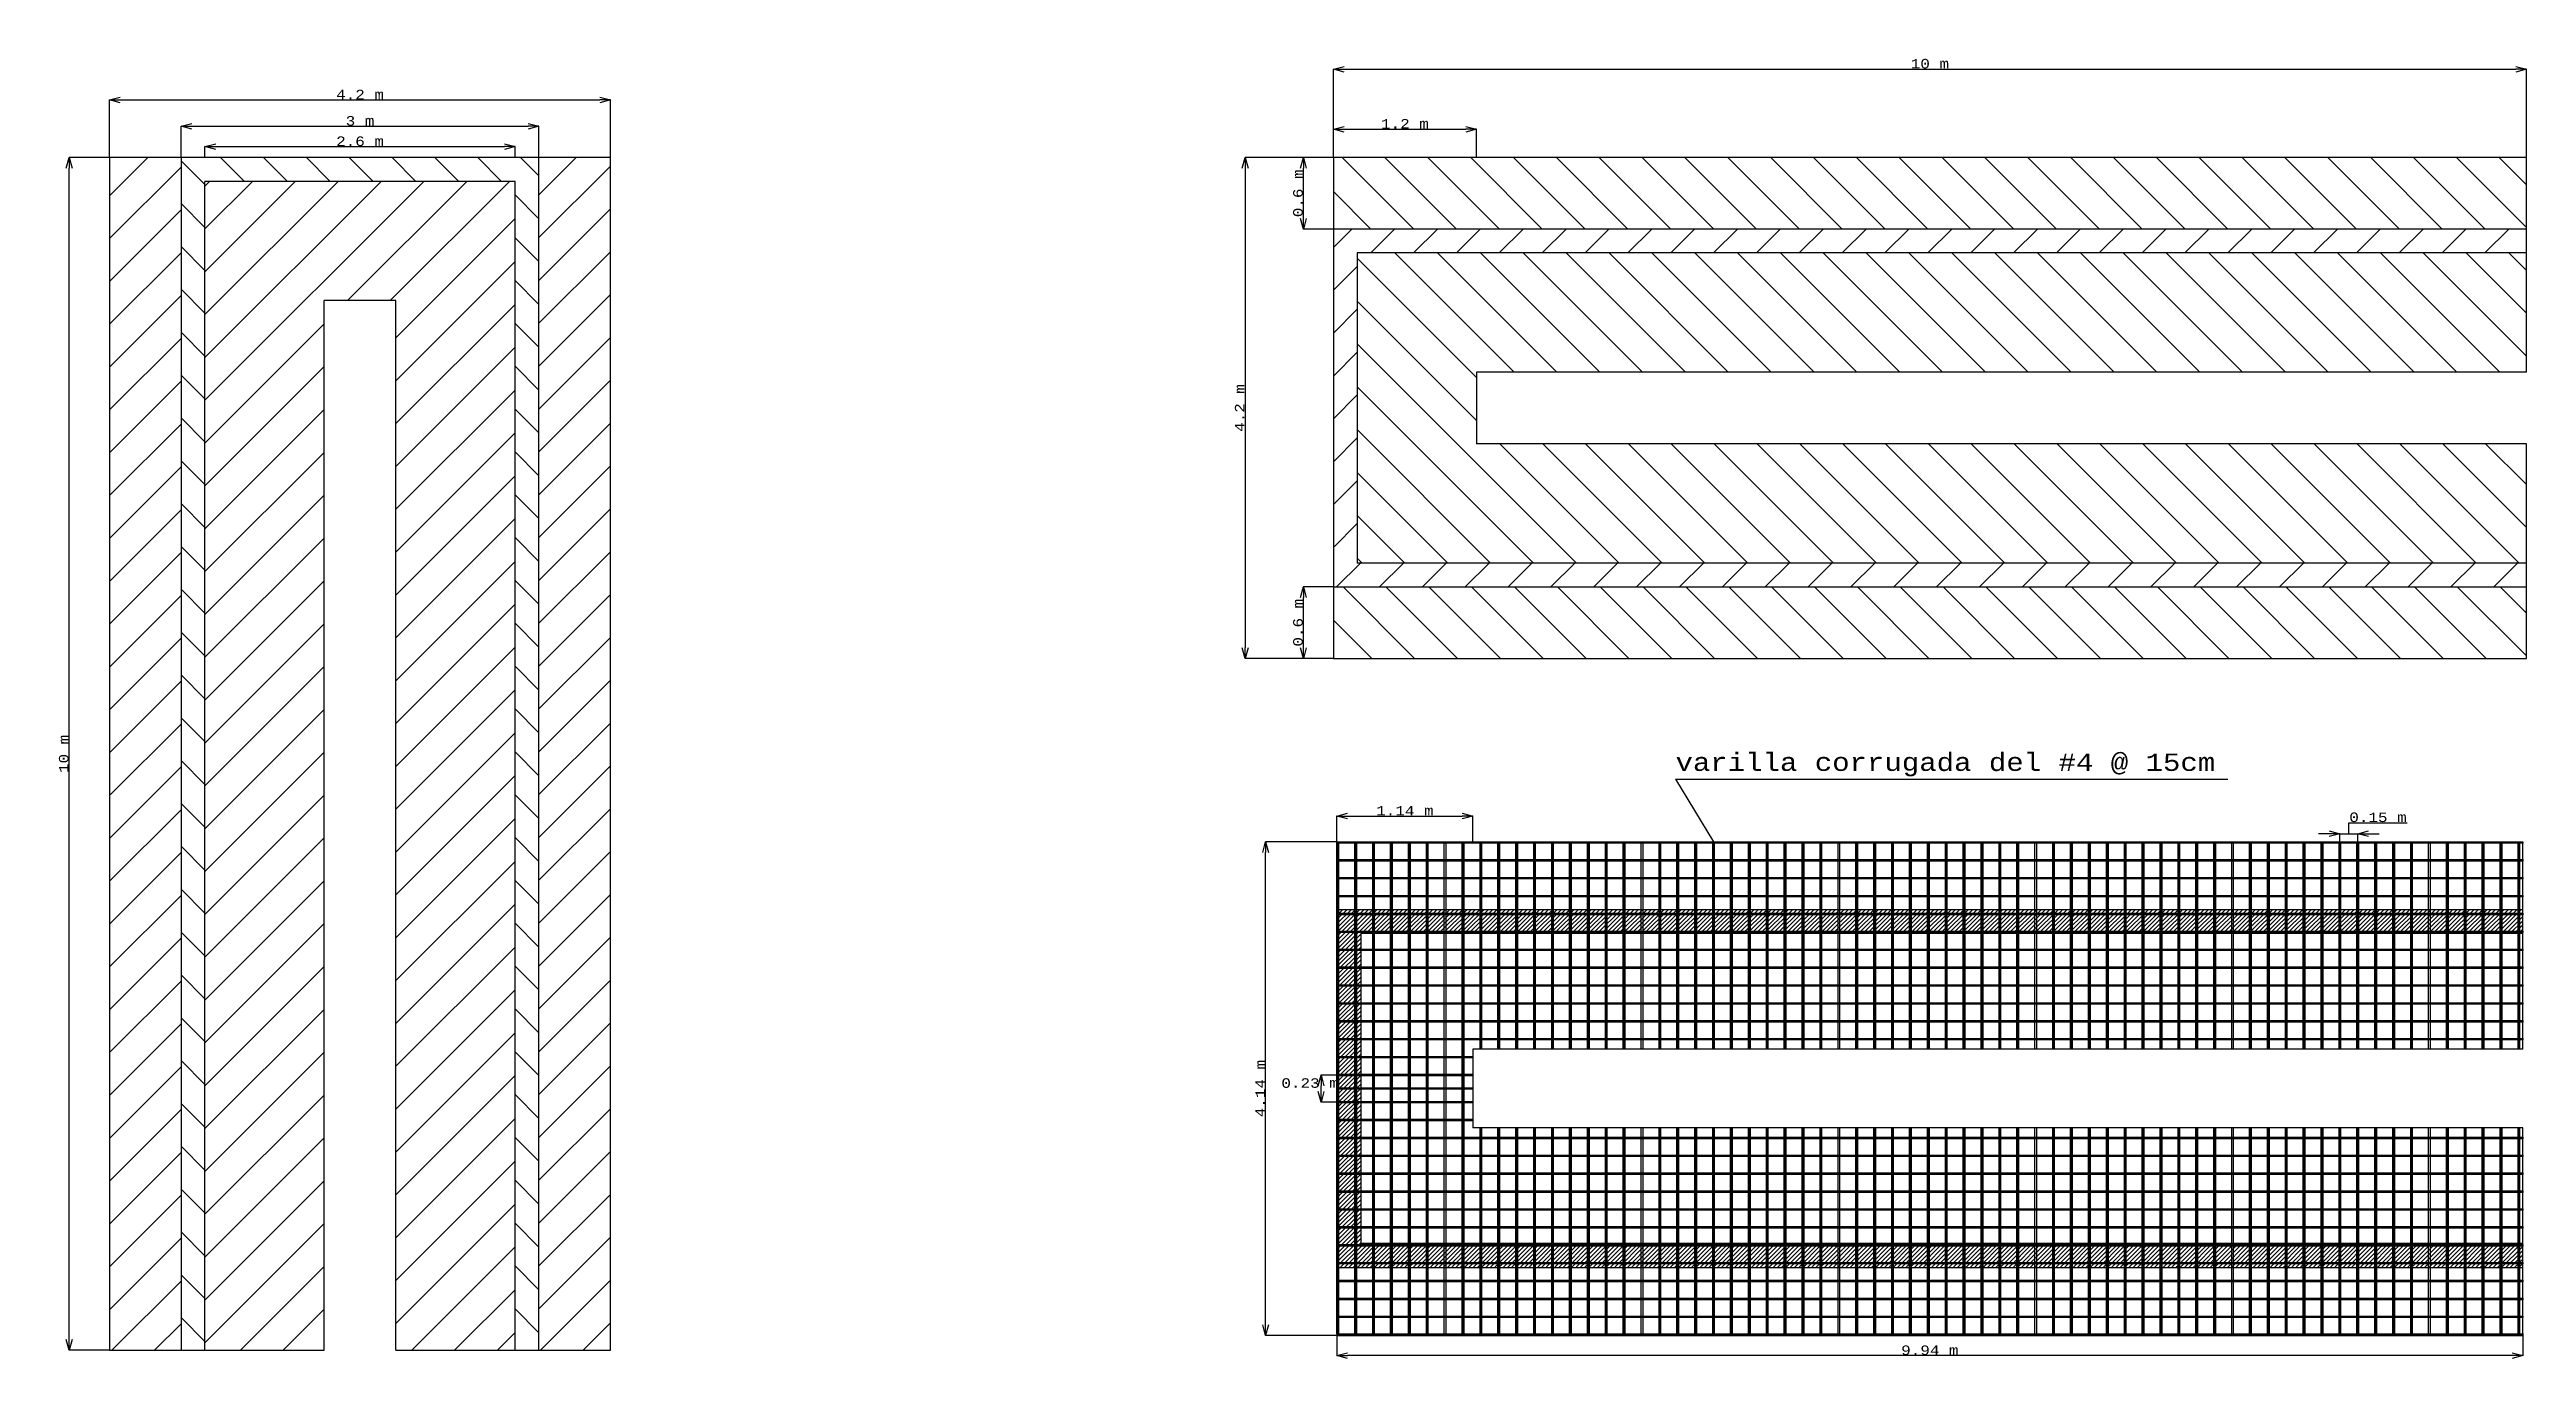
# Model space of a CAD drawing. Header units: metres. Extents: x 851 to 1039, y 791 to 824.
# Drawn here: x 970.81 to 991.57, y 805.91 to 816.93 of the extents above; entities that cross this region are included whole.
import ezdxf

# ---------------------------------------------------------------- set-up
doc = ezdxf.new("R2010")
doc.units = ezdxf.units.M
doc.styles.get("Standard").update_dxf_attribs({"font": 'cour.ttf', "height": 0.08})
doc.dimstyles.new('ISO-25 (Metros)', dxfattribs={"dimscale": 0.001, "dimtxt": 0.08, "dimasz": 90, "dimexe": 1.25, "dimexo": 0.625, "dimtad": 1, "dimtoh": 1, "dimdsep": 46, "dimtxsty": 'Standard', "dimblk": 'OPEN30', "dimcen": 2.5, "dimclrd": 220, "dimclre": 220, "dimclrt": 220, "dimadec": 0, "dimazin": 0, "dimtfac": 1, "dimtmove": 1, "dimatfit": 3, "dimfxl": 1, "dimarcsym": 0})

# ---------------------------------------------------------------- blocks, each defined once
blk = doc.blocks.new('_Open30')
at = {"color": 0, "linetype": 'ByBlock', "lineweight": -2}
for p, q in [((-1, 0.27), (0, 0)), ((0, 0), (-1, -0.27)), ((0, 0), (-1, 0))]:
    blk.add_line(p, q, dxfattribs=at)
blk = doc.blocks.new('*D93')
at = {"color": 220, "lineweight": -2, "transparency": 16777216}
for p, q in [((981.604, 808.337), (981.47, 808.337)), ((981.471, 808.2), (981.471, 808.247)), ((981.604, 808.11), (981.47, 808.11))]:
    blk.add_line(p, q, dxfattribs=at)
at = {"layer": 'Defpoints', "color": 0, "transparency": 16777216}
for p in [(981.471, 808.337), (981.604, 808.337), (981.604, 808.11)]:
    blk.add_point(p, dxfattribs=at)
at = {"color": 220, "lineweight": -2, "transparency": 16777216, "xscale": 0.09, "yscale": 0.09, "zscale": 0.09}
for p, rotation in [((981.471, 808.337), 90), ((981.471, 808.11), 270)]:
    blk.add_blockref('_Open30', p, dxfattribs=dict(at, rotation=rotation))
at = {"color": 220, "transparency": 16777216, "insert": (981.379, 808.269), "char_height": 0.08, "attachment_point": 5}
blk.add_mtext('0.23 m', dxfattribs=at)
blk = doc.blocks.new('*D207')
at = {"color": 220, "lineweight": -2, "transparency": 16777216}
for p, q in [((971.316, 816.03), (971.316, 816.513)), ((971.406, 816.512), (975.426, 816.512)), ((975.516, 816.03), (975.516, 816.513))]:
    blk.add_line(p, q, dxfattribs=at)
at = {"layer": 'Defpoints', "color": 0, "transparency": 16777216}
for p in [(975.516, 816.512), (971.316, 816.029), (975.516, 816.029)]:
    blk.add_point(p, dxfattribs=at)
at = {"color": 220, "lineweight": -2, "transparency": 16777216, "xscale": 0.09, "yscale": 0.09, "zscale": 0.09, "rotation": 180}
blk.add_blockref('_Open30', (971.316, 816.512), dxfattribs=at)
at = {"color": 220, "lineweight": -2, "transparency": 16777216, "xscale": 0.09, "yscale": 0.09, "zscale": 0.09}
blk.add_blockref('_Open30', (975.516, 816.512), dxfattribs=at)
at = {"color": 220, "transparency": 16777216, "insert": (973.416, 816.557), "char_height": 0.08, "attachment_point": 5}
blk.add_mtext('4.2 m', dxfattribs=at)
blk = doc.blocks.new('*D208')
at = {"color": 220, "lineweight": -2, "transparency": 16777216}
for p, q in [((971.916, 816.03), (971.916, 816.292)), ((972.006, 816.291), (974.826, 816.291)), ((974.916, 816.03), (974.916, 816.292))]:
    blk.add_line(p, q, dxfattribs=at)
at = {"layer": 'Defpoints', "color": 0, "transparency": 16777216}
for p in [(974.916, 816.291), (971.916, 816.029), (974.916, 816.029)]:
    blk.add_point(p, dxfattribs=at)
at = {"color": 220, "lineweight": -2, "transparency": 16777216, "xscale": 0.09, "yscale": 0.09, "zscale": 0.09, "rotation": 180}
blk.add_blockref('_Open30', (971.916, 816.291), dxfattribs=at)
at = {"color": 220, "lineweight": -2, "transparency": 16777216, "xscale": 0.09, "yscale": 0.09, "zscale": 0.09}
blk.add_blockref('_Open30', (974.916, 816.291), dxfattribs=at)
at = {"color": 220, "transparency": 16777216, "insert": (973.416, 816.336), "char_height": 0.08, "attachment_point": 5}
blk.add_mtext('3 m', dxfattribs=at)
blk = doc.blocks.new('*D209')
at = {"color": 220, "lineweight": -2, "transparency": 16777216}
for p, q in [((972.116, 816.03), (972.116, 816.121)), ((972.206, 816.12), (974.626, 816.12)), ((974.716, 816.03), (974.716, 816.121))]:
    blk.add_line(p, q, dxfattribs=at)
at = {"layer": 'Defpoints', "color": 0, "transparency": 16777216}
for p in [(974.716, 816.12), (972.116, 816.029), (974.716, 816.029)]:
    blk.add_point(p, dxfattribs=at)
at = {"color": 220, "lineweight": -2, "transparency": 16777216, "xscale": 0.09, "yscale": 0.09, "zscale": 0.09, "rotation": 180}
blk.add_blockref('_Open30', (972.116, 816.12), dxfattribs=at)
at = {"color": 220, "lineweight": -2, "transparency": 16777216, "xscale": 0.09, "yscale": 0.09, "zscale": 0.09}
blk.add_blockref('_Open30', (974.716, 816.12), dxfattribs=at)
at = {"color": 220, "transparency": 16777216, "insert": (973.416, 816.165), "char_height": 0.08, "attachment_point": 5}
blk.add_mtext('2.6 m', dxfattribs=at)
blk = doc.blocks.new('*D210')
at = {"color": 220, "lineweight": -2, "transparency": 16777216}
for p, q in [((971.315, 816.029), (970.977, 816.029)), ((970.978, 806.119), (970.978, 815.939)), ((971.315, 806.029), (970.977, 806.029))]:
    blk.add_line(p, q, dxfattribs=at)
at = {"layer": 'Defpoints', "color": 0, "transparency": 16777216}
for p in [(970.978, 816.029), (971.316, 816.029), (971.316, 806.029)]:
    blk.add_point(p, dxfattribs=at)
at = {"color": 220, "lineweight": -2, "transparency": 16777216, "xscale": 0.09, "yscale": 0.09, "zscale": 0.09}
for p, rotation in [((970.978, 816.029), 90), ((970.978, 806.029), 270)]:
    blk.add_blockref('_Open30', p, dxfattribs=dict(at, rotation=rotation))
at = {"color": 220, "transparency": 16777216, "insert": (970.933, 811.029), "char_height": 0.08, "attachment_point": 5, "rotation": 90}
blk.add_mtext('10 m', dxfattribs=at)
blk = doc.blocks.new('*D211')
at = {"color": 220, "lineweight": -2, "transparency": 16777216}
for p, q in [((981.574, 816.03), (981.574, 816.771)), ((981.664, 816.769), (991.484, 816.769)), ((991.574, 816.03), (991.574, 816.771))]:
    blk.add_line(p, q, dxfattribs=at)
at = {"layer": 'Defpoints', "color": 0, "transparency": 16777216}
for p in [(991.574, 816.769), (981.574, 816.029), (991.574, 816.029)]:
    blk.add_point(p, dxfattribs=at)
at = {"color": 220, "lineweight": -2, "transparency": 16777216, "xscale": 0.09, "yscale": 0.09, "zscale": 0.09, "rotation": 180}
blk.add_blockref('_Open30', (981.574, 816.769), dxfattribs=at)
at = {"color": 220, "lineweight": -2, "transparency": 16777216, "xscale": 0.09, "yscale": 0.09, "zscale": 0.09}
blk.add_blockref('_Open30', (991.574, 816.769), dxfattribs=at)
at = {"color": 220, "transparency": 16777216, "insert": (986.574, 816.815), "char_height": 0.08, "attachment_point": 5}
blk.add_mtext('10 m', dxfattribs=at)
blk = doc.blocks.new('*D212')
at = {"color": 220, "lineweight": -2, "transparency": 16777216}
for p, q in [((981.574, 816.029), (980.834, 816.029)), ((980.835, 815.939), (980.835, 811.919)), ((981.574, 811.829), (980.834, 811.829))]:
    blk.add_line(p, q, dxfattribs=at)
at = {"layer": 'Defpoints', "color": 0, "transparency": 16777216}
for p in [(981.574, 816.029), (980.835, 811.829), (981.574, 811.829)]:
    blk.add_point(p, dxfattribs=at)
at = {"color": 220, "lineweight": -2, "transparency": 16777216, "xscale": 0.09, "yscale": 0.09, "zscale": 0.09}
for p, rotation in [((980.835, 816.029), 90), ((980.835, 811.829), 270)]:
    blk.add_blockref('_Open30', p, dxfattribs=dict(at, rotation=rotation))
at = {"color": 220, "transparency": 16777216, "insert": (980.789, 813.929), "char_height": 0.08, "attachment_point": 5, "rotation": 90}
blk.add_mtext('4.2 m', dxfattribs=at)
blk = doc.blocks.new('*D213')
at = {"color": 220, "lineweight": -2, "transparency": 16777216}
for p, q in [((981.574, 816.029), (981.322, 816.029)), ((981.323, 815.519), (981.323, 815.939)), ((981.574, 815.429), (981.322, 815.429))]:
    blk.add_line(p, q, dxfattribs=at)
at = {"layer": 'Defpoints', "color": 0, "transparency": 16777216}
for p in [(981.323, 816.029), (981.574, 816.029), (981.574, 815.429)]:
    blk.add_point(p, dxfattribs=at)
at = {"color": 220, "lineweight": -2, "transparency": 16777216, "xscale": 0.09, "yscale": 0.09, "zscale": 0.09}
for p, rotation in [((981.323, 816.029), 90), ((981.323, 815.429), 270)]:
    blk.add_blockref('_Open30', p, dxfattribs=dict(at, rotation=rotation))
at = {"color": 220, "transparency": 16777216, "insert": (981.278, 815.729), "char_height": 0.08, "attachment_point": 5, "rotation": 90}
blk.add_mtext('0.6 m', dxfattribs=at)
blk = doc.blocks.new('*D214')
at = {"color": 220, "lineweight": -2, "transparency": 16777216}
for p, q in [((981.574, 812.429), (981.322, 812.429)), ((981.323, 811.919), (981.323, 812.339)), ((981.574, 811.829), (981.322, 811.829))]:
    blk.add_line(p, q, dxfattribs=at)
at = {"layer": 'Defpoints', "color": 0, "transparency": 16777216}
for p in [(981.323, 812.429), (981.574, 812.429), (981.574, 811.829)]:
    blk.add_point(p, dxfattribs=at)
at = {"color": 220, "lineweight": -2, "transparency": 16777216, "xscale": 0.09, "yscale": 0.09, "zscale": 0.09}
for p, rotation in [((981.323, 812.429), 90), ((981.323, 811.829), 270)]:
    blk.add_blockref('_Open30', p, dxfattribs=dict(at, rotation=rotation))
at = {"color": 220, "transparency": 16777216, "insert": (981.278, 812.129), "char_height": 0.08, "attachment_point": 5, "rotation": 90}
blk.add_mtext('0.6 m', dxfattribs=at)
blk = doc.blocks.new('*D215')
at = {"color": 220, "lineweight": -2, "transparency": 16777216}
for p, q in [((981.604, 806.153), (981.604, 805.983)), ((991.544, 806.153), (991.544, 805.983)), ((991.454, 805.984), (981.694, 805.984))]:
    blk.add_line(p, q, dxfattribs=at)
at = {"layer": 'Defpoints', "color": 0, "transparency": 16777216}
for p in [(981.604, 806.153), (991.544, 806.153), (981.604, 805.984)]:
    blk.add_point(p, dxfattribs=at)
at = {"color": 220, "lineweight": -2, "transparency": 16777216, "xscale": 0.09, "yscale": 0.09, "zscale": 0.09, "rotation": 180}
blk.add_blockref('_Open30', (981.604, 805.984), dxfattribs=at)
at = {"color": 220, "lineweight": -2, "transparency": 16777216, "xscale": 0.09, "yscale": 0.09, "zscale": 0.09}
blk.add_blockref('_Open30', (991.544, 805.984), dxfattribs=at)
at = {"color": 220, "transparency": 16777216, "insert": (986.574, 806.029), "char_height": 0.08, "attachment_point": 5}
blk.add_mtext('9.94 m', dxfattribs=at)
blk = doc.blocks.new('*D216')
at = {"color": 220, "lineweight": -2, "transparency": 16777216}
for p, q in [((981.604, 810.293), (981.005, 810.293)), ((981.006, 806.243), (981.006, 810.203)), ((981.604, 806.153), (981.005, 806.153))]:
    blk.add_line(p, q, dxfattribs=at)
at = {"layer": 'Defpoints', "color": 0, "transparency": 16777216}
for p in [(981.006, 810.293), (981.604, 810.293), (981.604, 806.153)]:
    blk.add_point(p, dxfattribs=at)
at = {"color": 220, "lineweight": -2, "transparency": 16777216, "xscale": 0.09, "yscale": 0.09, "zscale": 0.09}
for p, rotation in [((981.006, 810.293), 90), ((981.006, 806.153), 270)]:
    blk.add_blockref('_Open30', p, dxfattribs=dict(at, rotation=rotation))
at = {"color": 220, "transparency": 16777216, "insert": (980.961, 808.223), "char_height": 0.08, "attachment_point": 5, "rotation": 90}
blk.add_mtext('4.14 m', dxfattribs=at)
blk = doc.blocks.new('*D217')
at = {"color": 220, "lineweight": -2, "transparency": 16777216}
for p, q in [((981.604, 810.294), (981.604, 810.509)), ((981.694, 810.508), (982.654, 810.508)), ((982.744, 810.294), (982.744, 810.509))]:
    blk.add_line(p, q, dxfattribs=at)
at = {"layer": 'Defpoints', "color": 0, "transparency": 16777216}
for p in [(982.744, 810.508), (981.604, 810.293), (982.744, 810.293)]:
    blk.add_point(p, dxfattribs=at)
at = {"color": 220, "lineweight": -2, "transparency": 16777216, "xscale": 0.09, "yscale": 0.09, "zscale": 0.09, "rotation": 180}
blk.add_blockref('_Open30', (981.604, 810.508), dxfattribs=at)
at = {"color": 220, "lineweight": -2, "transparency": 16777216, "xscale": 0.09, "yscale": 0.09, "zscale": 0.09}
blk.add_blockref('_Open30', (982.744, 810.508), dxfattribs=at)
at = {"color": 220, "transparency": 16777216, "insert": (982.174, 810.553), "char_height": 0.08, "attachment_point": 5}
blk.add_mtext('1.14 m', dxfattribs=at)
blk = doc.blocks.new('*D218')
at = {"color": 220, "lineweight": -2, "transparency": 16777216}
for p, q in [((981.574, 816.03), (981.574, 816.267)), ((981.664, 816.266), (982.684, 816.266)), ((982.774, 816.03), (982.774, 816.267))]:
    blk.add_line(p, q, dxfattribs=at)
at = {"layer": 'Defpoints', "color": 0, "transparency": 16777216}
for p in [(982.774, 816.266), (981.574, 816.029), (982.774, 816.029)]:
    blk.add_point(p, dxfattribs=at)
at = {"color": 220, "lineweight": -2, "transparency": 16777216, "xscale": 0.09, "yscale": 0.09, "zscale": 0.09, "rotation": 180}
blk.add_blockref('_Open30', (981.574, 816.266), dxfattribs=at)
at = {"color": 220, "lineweight": -2, "transparency": 16777216, "xscale": 0.09, "yscale": 0.09, "zscale": 0.09}
blk.add_blockref('_Open30', (982.774, 816.266), dxfattribs=at)
at = {"color": 220, "transparency": 16777216, "insert": (982.174, 816.312), "char_height": 0.08, "attachment_point": 5}
blk.add_mtext('1.2 m', dxfattribs=at)
blk = doc.blocks.new('*D219')
at = {"color": 220, "lineweight": -2, "transparency": 16777216}
for p, q in [((989.921, 810.36), (989.831, 810.36)), ((990.011, 810.294), (990.011, 810.361)), ((990.011, 810.36), (990.161, 810.36)), ((990.011, 810.36), (990.161, 810.36)), ((990.086, 810.36), (990.086, 810.451)), ((990.086, 810.451), (990.575, 810.451)), ((990.161, 810.294), (990.161, 810.361)), ((990.251, 810.36), (990.341, 810.36))]:
    blk.add_line(p, q, dxfattribs=at)
at = {"layer": 'Defpoints', "color": 0, "transparency": 16777216}
for p in [(990.161, 810.36), (990.011, 810.293), (990.161, 810.293)]:
    blk.add_point(p, dxfattribs=at)
at = {"color": 220, "lineweight": -2, "transparency": 16777216, "xscale": 0.09, "yscale": 0.09, "zscale": 0.09}
blk.add_blockref('_Open30', (990.011, 810.36), dxfattribs=at)
at = {"color": 220, "lineweight": -2, "transparency": 16777216, "xscale": 0.09, "yscale": 0.09, "zscale": 0.09, "rotation": 180}
blk.add_blockref('_Open30', (990.161, 810.36), dxfattribs=at)
at = {"color": 220, "transparency": 16777216, "insert": (990.33, 810.497), "char_height": 0.08, "attachment_point": 5}
blk.add_mtext('0.15 m', dxfattribs=at)

msp = doc.modelspace()

# ---------------------------------------------------------------- hatches: boundary and pattern name
at = {"true_color": 0x2776bb}
h = msp.add_hatch(dxfattribs=at)
h.set_pattern_fill('ANSI31', color=152, scale=0.08)
h.set_pattern_definition([(45, (-0.44018, -38.94508), (-0.17960512, 0.17960512), [])])
h.paths.add_polyline_path([(971.916, 816.029), (971.316, 816.029), (971.316, 806.029), (971.916, 806.029)])
h.paths.add_polyline_path([(974.716, 815.829), (972.116, 815.829), (972.116, 806.029), (973.116, 806.029), (973.116, 814.829), (973.716, 814.829), (973.716, 806.029), (974.716, 806.029)])
h.paths.add_polyline_path([(975.516, 816.029), (974.916, 816.029), (974.916, 806.029), (975.516, 806.029)])
h = msp.add_hatch()
h.set_pattern_fill('ANSI31', color=1, scale=0.08, angle=90)
h.set_pattern_definition([(135, (-0.44018, -38.94508), (-0.17960512, -0.17960512), [])])
h.paths.add_polyline_path([(972.116, 815.829), (974.716, 815.829), (974.716, 806.029), (974.916, 806.029), (974.916, 816.029), (971.916, 816.029), (971.916, 806.029), (972.116, 806.029)])
h = msp.add_hatch(dxfattribs=at)
h.set_pattern_fill('ANSI31', color=152, scale=0.08, angle=90)
h.set_pattern_definition([(135, (1836.54888, -159.9264), (-0.17960512, -0.17960512), [])])
h.paths.add_polyline_path([(981.574, 812.429), (981.574, 811.829), (991.574, 811.829), (991.574, 812.429)])
h.paths.add_polyline_path([(981.774, 815.229), (981.774, 812.629), (991.574, 812.629), (991.574, 813.629), (982.774, 813.629), (982.774, 814.229), (991.574, 814.229), (991.574, 815.229)])
h.paths.add_polyline_path([(981.574, 816.029), (981.574, 815.429), (991.574, 815.429), (991.574, 816.029)])
h = msp.add_hatch()
h.set_pattern_fill('ANSI31', color=1, scale=0.08, angle=180)
h.set_pattern_definition([(225, (1836.54888, -159.9264), (0.17960512, -0.17960512), [])])
h.paths.add_polyline_path([(981.774, 812.629), (981.774, 815.229), (991.574, 815.229), (991.574, 815.429), (981.574, 815.429), (981.574, 812.429), (991.574, 812.429), (991.574, 812.629)])
h = msp.add_hatch()
h.set_pattern_fill('ANSI31', color=1, scale=0.008, angle=180)
h.set_pattern_definition([(225, (1797.5738, -193.250548), (0.01796051224, -0.01796051224), [])])
h.paths.add_polyline_path([(981.804, 806.923), (981.804, 809.523), (991.544, 809.523), (991.544, 809.723), (981.604, 809.723), (981.604, 806.723), (991.544, 806.723), (991.544, 806.923)])

# ---------------------------------------------------------------- linework, layer by layer
for p, q in [((971.916, 816.029), (971.316, 816.029)), ((971.316, 816.029), (971.316, 806.029)), ((975.516, 816.029), (974.916, 816.029)), ((975.516, 806.029), (975.516, 816.029)), ((991.574, 816.029), (981.574, 816.029)), ((981.574, 816.029), (981.574, 815.429)), ((991.574, 815.429), (991.574, 816.029)), ((991.574, 814.229), (991.574, 815.229)), ((973.116, 806.029), (973.116, 814.829)), ((973.716, 814.829), (973.116, 814.829)), ((973.716, 806.029), (973.716, 814.829)), ((991.574, 814.229), (982.774, 814.229)), ((982.774, 814.229), (982.774, 813.629)), ((991.574, 813.629), (982.774, 813.629)), ((991.574, 812.629), (991.574, 813.629)), ((981.574, 812.429), (981.574, 811.829)), ((991.574, 811.829), (991.574, 812.429)), ((981.574, 811.829), (991.574, 811.829)), ((984.442, 810.817), (989.072, 810.817)), ((984.442, 810.817), (984.761, 810.293)), ((981.604, 806.153), (991.544, 806.153)), ((971.316, 806.029), (971.916, 806.029)), ((971.916, 806.029), (973.116, 806.029)), ((973.716, 806.029), (974.916, 806.029)), ((974.916, 806.029), (975.516, 806.029))]:
    msp.add_line(p, q)
at = {"color": 6}
for p, q in [((974.916, 816.029), (971.916, 816.029)), ((971.916, 816.029), (971.916, 806.029)), ((974.916, 806.029), (974.916, 816.029)), ((972.116, 806.029), (972.116, 815.829)), ((974.716, 815.829), (972.116, 815.829)), ((974.716, 806.029), (974.716, 815.829)), ((991.574, 815.429), (981.574, 815.429)), ((981.574, 815.429), (981.574, 812.429)), ((991.574, 815.229), (991.574, 815.429)), ((991.574, 815.229), (981.774, 815.229)), ((981.774, 815.229), (981.774, 812.629)), ((991.574, 812.629), (981.774, 812.629)), ((991.574, 812.429), (991.574, 812.629)), ((981.574, 812.429), (991.574, 812.429)), ((991.544, 810.287), (981.604, 810.287)), ((991.544, 810.137), (981.604, 810.137)), ((981.611, 810.293), (981.611, 806.154)), ((981.761, 810.293), (981.761, 806.154)), ((981.911, 810.293), (981.911, 806.154)), ((982.061, 810.293), (982.061, 806.154)), ((982.211, 810.293), (982.211, 806.154)), ((982.361, 810.293), (982.361, 806.154)), ((982.661, 810.293), (982.661, 806.154)), ((982.811, 810.293), (982.811, 808.553)), ((982.961, 810.293), (982.961, 808.553)), ((983.111, 810.293), (983.111, 808.553)), ((983.261, 810.293), (983.261, 808.553)), ((983.261, 810.293), (983.261, 808.553)), ((983.411, 810.293), (983.411, 808.553)), ((983.561, 810.293), (983.561, 808.553)), ((983.711, 810.293), (983.711, 808.553)), ((983.861, 810.293), (983.861, 808.553)), ((984.011, 810.293), (984.011, 808.553)), ((984.311, 810.293), (984.311, 808.553)), ((984.461, 810.293), (984.461, 808.553)), ((984.611, 810.293), (984.611, 808.553)), ((984.761, 810.293), (984.761, 808.553)), ((984.911, 810.293), (984.911, 808.553)), ((984.911, 810.293), (984.911, 808.553)), ((985.061, 810.293), (985.061, 808.553)), ((985.211, 810.293), (985.211, 808.553)), ((985.361, 810.293), (985.361, 808.553)), ((985.511, 810.293), (985.511, 808.553)), ((985.661, 810.293), (985.661, 808.553)), ((985.961, 810.293), (985.961, 808.553)), ((986.111, 810.293), (986.111, 808.553)), ((986.261, 810.293), (986.261, 808.553)), ((986.411, 810.293), (986.411, 808.553)), ((986.561, 810.293), (986.561, 808.553)), ((986.561, 810.293), (986.561, 808.553)), ((986.711, 810.293), (986.711, 808.553)), ((986.861, 810.293), (986.861, 808.553)), ((987.011, 810.293), (987.011, 808.553)), ((987.161, 810.293), (987.161, 808.553)), ((987.311, 810.293), (987.311, 808.553)), ((987.611, 810.293), (987.611, 808.553)), ((987.761, 810.293), (987.761, 808.553)), ((987.911, 810.293), (987.911, 808.553)), ((988.061, 810.293), (988.061, 808.553)), ((988.211, 810.293), (988.211, 808.553)), ((988.211, 810.293), (988.211, 808.553)), ((988.361, 810.293), (988.361, 808.553)), ((988.511, 810.293), (988.511, 808.553)), ((988.661, 810.293), (988.661, 808.553)), ((988.811, 810.293), (988.811, 808.553)), ((988.961, 810.293), (988.961, 808.553)), ((989.261, 810.293), (989.261, 808.553)), ((989.411, 810.293), (989.411, 808.553)), ((989.561, 810.293), (989.561, 808.553)), ((989.711, 810.293), (989.711, 808.553)), ((989.861, 810.293), (989.861, 808.553)), ((989.861, 810.293), (989.861, 808.553)), ((990.011, 810.293), (990.011, 808.553)), ((990.161, 810.293), (990.161, 808.553)), ((990.311, 810.293), (990.311, 808.553)), ((990.461, 810.293), (990.461, 808.553)), ((990.611, 810.293), (990.611, 808.553)), ((990.911, 810.293), (990.911, 808.553)), ((991.061, 810.293), (991.061, 808.553)), ((991.211, 810.293), (991.211, 808.553)), ((991.361, 810.293), (991.361, 808.553)), ((991.511, 810.293), (991.511, 808.553)), ((991.544, 809.987), (981.604, 809.987)), ((991.544, 809.837), (981.604, 809.837)), ((991.544, 809.723), (981.604, 809.723)), ((981.604, 809.723), (981.604, 806.723)), ((991.544, 809.687), (981.604, 809.687)), ((991.544, 809.537), (981.604, 809.537)), ((991.544, 809.523), (981.804, 809.523)), ((981.804, 809.523), (981.804, 806.923)), ((991.544, 809.387), (981.604, 809.387)), ((991.544, 809.237), (981.604, 809.237)), ((991.544, 809.087), (981.604, 809.087)), ((991.544, 808.937), (981.604, 808.937)), ((991.544, 808.787), (981.604, 808.787)), ((991.544, 808.637), (981.604, 808.637)), ((982.744, 808.487), (981.604, 808.487)), ((982.744, 808.337), (981.604, 808.337)), ((982.744, 808.223), (981.604, 808.223)), ((982.744, 808.11), (981.604, 808.11)), ((982.744, 807.96), (981.604, 807.96)), ((982.811, 807.893), (982.811, 806.154)), ((982.961, 807.893), (982.961, 806.154)), ((983.111, 807.893), (983.111, 806.154)), ((983.261, 807.893), (983.261, 806.154)), ((983.261, 807.893), (983.261, 806.154)), ((983.411, 807.893), (983.411, 806.154)), ((983.561, 807.893), (983.561, 806.154)), ((983.711, 807.893), (983.711, 806.154)), ((983.861, 807.893), (983.861, 806.154)), ((984.011, 807.893), (984.011, 806.154)), ((984.311, 807.893), (984.311, 806.154)), ((984.461, 807.893), (984.461, 806.154)), ((984.611, 807.893), (984.611, 806.154)), ((984.761, 807.893), (984.761, 806.154)), ((984.911, 807.893), (984.911, 806.155)), ((984.911, 807.893), (984.911, 806.154)), ((985.061, 807.893), (985.061, 806.155)), ((985.211, 807.893), (985.211, 806.155)), ((985.361, 807.893), (985.361, 806.155)), ((985.511, 807.893), (985.511, 806.155)), ((985.661, 807.893), (985.661, 806.155)), ((985.961, 807.893), (985.961, 806.155)), ((986.111, 807.893), (986.111, 806.155)), ((986.261, 807.893), (986.261, 806.155)), ((986.411, 807.893), (986.411, 806.155)), ((986.561, 807.893), (986.561, 806.155)), ((986.561, 807.893), (986.561, 806.155)), ((986.711, 807.893), (986.711, 806.155)), ((986.861, 807.893), (986.861, 806.155)), ((987.011, 807.893), (987.011, 806.155)), ((987.161, 807.893), (987.161, 806.155)), ((987.311, 807.893), (987.311, 806.155)), ((987.611, 807.893), (987.611, 806.155)), ((987.761, 807.893), (987.761, 806.155)), ((987.911, 807.893), (987.911, 806.155)), ((988.061, 807.893), (988.061, 806.155)), ((988.211, 807.893), (988.211, 806.154)), ((988.211, 807.893), (988.211, 806.155)), ((988.361, 807.893), (988.361, 806.154)), ((988.511, 807.893), (988.511, 806.154)), ((988.661, 807.893), (988.661, 806.154)), ((988.811, 807.893), (988.811, 806.154)), ((988.961, 807.893), (988.961, 806.154)), ((989.261, 807.893), (989.261, 806.154)), ((989.411, 807.893), (989.411, 806.154)), ((989.561, 807.893), (989.561, 806.154)), ((989.711, 807.893), (989.711, 806.154)), ((989.861, 807.893), (989.861, 806.154)), ((989.861, 807.893), (989.861, 806.154)), ((990.011, 807.893), (990.011, 806.154)), ((990.161, 807.893), (990.161, 806.154)), ((990.311, 807.893), (990.311, 806.154)), ((990.461, 807.893), (990.461, 806.154)), ((990.611, 807.893), (990.611, 806.154)), ((990.911, 807.893), (990.911, 806.154)), ((991.061, 807.893), (991.061, 806.154)), ((991.211, 807.893), (991.211, 806.154)), ((991.361, 807.893), (991.361, 806.154)), ((991.511, 807.893), (991.511, 806.154)), ((991.544, 807.81), (981.604, 807.81)), ((991.544, 807.66), (981.604, 807.66)), ((991.544, 807.51), (981.604, 807.51)), ((991.544, 807.36), (981.604, 807.36)), ((991.544, 807.21), (981.604, 807.21)), ((991.544, 807.06), (981.604, 807.06)), ((991.544, 806.91), (981.604, 806.91)), ((991.544, 806.923), (981.804, 806.923)), ((991.544, 806.76), (981.604, 806.76)), ((981.604, 806.723), (991.544, 806.723)), ((991.544, 806.61), (981.604, 806.61)), ((991.544, 806.46), (981.604, 806.46)), ((991.544, 806.31), (981.604, 806.31)), ((991.544, 806.16), (981.604, 806.16))]:
    msp.add_line(p, q, dxfattribs=at)
at = {"color": 5}
for p, q in [((981.604, 810.293), (981.604, 809.723)), ((991.544, 809.723), (991.544, 810.293)), ((981.604, 809.723), (981.604, 806.153)), ((991.544, 808.553), (991.544, 809.723)), ((991.544, 808.553), (982.744, 808.553)), ((982.744, 808.553), (982.744, 807.893)), ((991.544, 807.893), (982.744, 807.893)), ((991.544, 806.723), (991.544, 807.893)), ((991.544, 806.153), (991.544, 806.723))]:
    msp.add_line(p, q, dxfattribs=at)
for points in [[(981.604, 810.293), (991.544, 810.293), (991.544, 810.281), (981.604, 810.281)], [(981.604, 806.167), (981.604, 810.293)], [(981.604, 810.143), (991.544, 810.143), (991.544, 810.131), (981.604, 810.131)], [(981.617, 810.293), (981.617, 806.154)], [(981.754, 806.154), (981.754, 810.293)], [(981.767, 810.293), (981.767, 806.154)], [(981.904, 806.154), (981.904, 810.293)], [(981.917, 810.293), (981.917, 806.154)], [(982.054, 806.154), (982.054, 810.293)], [(982.067, 810.293), (982.067, 806.154)], [(982.204, 806.154), (982.204, 810.293)], [(982.217, 810.293), (982.217, 806.154)], [(982.354, 806.154), (982.354, 810.293)], [(982.367, 810.293), (982.367, 806.154)], [(982.504, 806.154), (982.504, 810.293)], [(982.517, 810.293), (982.517, 806.154)], [(982.654, 806.154), (982.654, 810.293)], [(982.667, 810.293), (982.667, 806.154)], [(982.804, 808.553), (982.804, 810.293)], [(982.817, 810.293), (982.817, 808.553)], [(982.954, 808.553), (982.954, 810.293)], [(982.967, 810.293), (982.967, 808.553)], [(983.104, 808.553), (983.104, 810.293)], [(983.117, 810.293), (983.117, 808.553)], [(983.254, 808.553), (983.254, 810.293)], [(983.254, 808.553), (983.254, 810.293)], [(983.267, 810.293), (983.267, 808.553)], [(983.267, 810.293), (983.267, 808.553)], [(983.404, 808.553), (983.404, 810.293)], [(983.417, 810.293), (983.417, 808.553)], [(983.554, 808.553), (983.554, 810.293)], [(983.567, 810.293), (983.567, 808.553)], [(983.704, 808.553), (983.704, 810.293)], [(983.717, 810.293), (983.717, 808.553)], [(983.854, 808.553), (983.854, 810.293)], [(983.867, 810.293), (983.867, 808.553)], [(984.004, 808.553), (984.004, 810.293)], [(984.017, 810.293), (984.017, 808.553)], [(984.154, 808.553), (984.154, 810.293)], [(984.167, 810.293), (984.167, 808.553)], [(984.304, 808.553), (984.304, 810.293)], [(984.317, 810.293), (984.317, 808.553)], [(984.454, 808.553), (984.454, 810.293)], [(984.467, 810.293), (984.467, 808.553)], [(984.604, 808.553), (984.604, 810.293)], [(984.617, 810.293), (984.617, 808.553)], [(984.754, 808.553), (984.754, 810.293)], [(984.767, 810.293), (984.767, 808.553)], [(984.904, 808.553), (984.904, 810.293)], [(984.904, 808.553), (984.904, 810.293)], [(984.917, 810.293), (984.917, 808.553)], [(984.917, 810.293), (984.917, 808.553)], [(985.054, 808.553), (985.054, 810.293)], [(985.067, 810.293), (985.067, 808.553)], [(985.204, 808.553), (985.204, 810.293)], [(985.217, 810.293), (985.217, 808.553)], [(985.354, 808.553), (985.354, 810.293)], [(985.367, 810.293), (985.367, 808.553)], [(985.504, 808.553), (985.504, 810.293)], [(985.517, 810.293), (985.517, 808.553)], [(985.654, 808.553), (985.654, 810.293)], [(985.667, 810.293), (985.667, 808.553)], [(985.804, 808.553), (985.804, 810.293)], [(985.817, 810.293), (985.817, 808.553)], [(985.954, 808.553), (985.954, 810.293)], [(985.967, 810.293), (985.967, 808.553)], [(986.104, 808.553), (986.104, 810.293)], [(986.117, 810.293), (986.117, 808.553)], [(986.254, 808.553), (986.254, 810.293)], [(986.267, 810.293), (986.267, 808.553)], [(986.404, 808.553), (986.404, 810.293)], [(986.417, 810.293), (986.417, 808.553)], [(986.554, 808.553), (986.554, 810.293)], [(986.554, 808.553), (986.554, 810.293)], [(986.567, 810.293), (986.567, 808.553)], [(986.567, 810.293), (986.567, 808.553)], [(986.704, 808.553), (986.704, 810.293)], [(986.717, 810.293), (986.717, 808.553)], [(986.854, 808.553), (986.854, 810.293)], [(986.867, 810.293), (986.867, 808.553)], [(987.004, 808.553), (987.004, 810.293)], [(987.017, 810.293), (987.017, 808.553)], [(987.154, 808.553), (987.154, 810.293)], [(987.167, 810.293), (987.167, 808.553)], [(987.304, 808.553), (987.304, 810.293)], [(987.317, 810.293), (987.317, 808.553)], [(987.454, 808.553), (987.454, 810.293)], [(987.467, 810.293), (987.467, 808.553)], [(987.604, 808.553), (987.604, 810.293)], [(987.617, 810.293), (987.617, 808.553)], [(987.754, 808.553), (987.754, 810.293)], [(987.767, 810.293), (987.767, 808.553)], [(987.904, 808.553), (987.904, 810.293)], [(987.917, 810.293), (987.917, 808.553)], [(988.054, 808.553), (988.054, 810.293)], [(988.067, 810.293), (988.067, 808.553)], [(988.204, 808.553), (988.204, 810.293)], [(988.204, 808.553), (988.204, 810.293)], [(988.217, 810.293), (988.217, 808.553)], [(988.217, 810.293), (988.217, 808.553)], [(988.354, 808.553), (988.354, 810.293)], [(988.367, 810.293), (988.367, 808.553)], [(988.504, 808.553), (988.504, 810.293)], [(988.517, 810.293), (988.517, 808.553)], [(988.654, 808.553), (988.654, 810.293)], [(988.667, 810.293), (988.667, 808.553)], [(988.804, 808.553), (988.804, 810.293)], [(988.817, 810.293), (988.817, 808.553)], [(988.954, 808.553), (988.954, 810.293)], [(988.967, 810.293), (988.967, 808.553)], [(989.104, 808.553), (989.104, 810.293)], [(989.117, 810.293), (989.117, 808.553)], [(989.254, 808.553), (989.254, 810.293)], [(989.267, 810.293), (989.267, 808.553)], [(989.404, 808.553), (989.404, 810.293)], [(989.417, 810.293), (989.417, 808.553)], [(989.554, 808.553), (989.554, 810.293)], [(989.567, 810.293), (989.567, 808.553)], [(989.704, 808.553), (989.704, 810.293)], [(989.717, 810.293), (989.717, 808.553)], [(989.854, 808.553), (989.854, 810.293)], [(989.854, 808.553), (989.854, 810.293)], [(989.867, 810.293), (989.867, 808.553)], [(989.867, 810.293), (989.867, 808.553)], [(990.004, 808.553), (990.004, 810.293)], [(990.017, 810.293), (990.017, 808.553)], [(990.154, 808.553), (990.154, 810.293)], [(990.167, 810.293), (990.167, 808.553)], [(990.304, 808.553), (990.304, 810.293)], [(990.317, 810.293), (990.317, 808.553)], [(990.454, 808.553), (990.454, 810.293)], [(990.467, 810.293), (990.467, 808.553)], [(990.604, 808.553), (990.604, 810.293)], [(990.617, 810.293), (990.617, 808.553)], [(990.754, 808.553), (990.754, 810.293)], [(990.767, 810.293), (990.767, 808.553)], [(990.904, 808.553), (990.904, 810.293)], [(990.917, 810.293), (990.917, 808.553)], [(991.054, 808.553), (991.054, 810.293)], [(991.067, 810.293), (991.067, 808.553)], [(991.204, 808.553), (991.204, 810.293)], [(991.217, 810.293), (991.217, 808.553)], [(991.354, 808.553), (991.354, 810.293)], [(991.367, 810.293), (991.367, 808.553)], [(991.504, 808.553), (991.504, 810.293)], [(991.517, 810.293), (991.517, 808.553)], [(981.604, 809.993), (991.544, 809.993), (991.544, 809.981), (981.604, 809.981)], [(981.604, 809.843), (991.544, 809.843), (991.544, 809.831), (981.604, 809.831)], [(981.604, 809.693), (991.544, 809.693), (991.544, 809.681), (981.604, 809.681)], [(981.604, 809.543), (991.544, 809.543), (991.544, 809.531), (981.604, 809.531)], [(981.604, 809.393), (991.544, 809.393), (991.544, 809.381), (981.604, 809.381)], [(981.604, 809.243), (991.544, 809.243), (991.544, 809.231), (981.604, 809.231)], [(981.604, 809.093), (991.544, 809.093), (991.544, 809.081), (981.604, 809.081)], [(981.604, 808.943), (991.544, 808.943), (991.544, 808.931), (981.604, 808.931)], [(981.604, 808.793), (991.544, 808.793), (991.544, 808.781), (981.604, 808.781)], [(981.604, 808.643), (991.544, 808.643), (991.544, 808.631), (981.604, 808.631)], [(981.604, 808.493), (982.744, 808.493)], [(982.744, 808.481), (981.604, 808.481)], [(981.604, 808.343), (982.744, 808.343)], [(982.744, 808.331), (981.604, 808.331)], [(981.604, 808.23), (982.744, 808.23)], [(982.744, 808.217), (981.604, 808.217)], [(981.604, 808.116), (982.744, 808.116)], [(982.744, 808.103), (981.604, 808.103)], [(981.604, 807.966), (982.744, 807.966)], [(982.744, 807.953), (981.604, 807.953)], [(981.604, 807.816), (991.544, 807.816), (991.544, 807.803), (981.604, 807.803)], [(982.804, 806.154), (982.804, 807.893)], [(982.817, 807.893), (982.817, 806.154)], [(982.954, 806.154), (982.954, 807.893)], [(982.967, 807.893), (982.967, 806.154)], [(983.104, 806.154), (983.104, 807.893)], [(983.117, 807.893), (983.117, 806.154)], [(983.254, 806.154), (983.254, 807.893)], [(983.254, 806.167), (983.254, 807.893)], [(983.267, 807.893), (983.267, 806.154)], [(983.267, 807.893), (983.267, 806.154)], [(983.404, 806.154), (983.404, 807.893)], [(983.417, 807.893), (983.417, 806.154)], [(983.554, 806.154), (983.554, 807.893)], [(983.567, 807.893), (983.567, 806.154)], [(983.704, 806.154), (983.704, 807.893)], [(983.717, 807.893), (983.717, 806.154)], [(983.854, 806.154), (983.854, 807.893)], [(983.867, 807.893), (983.867, 806.154)], [(984.004, 806.154), (984.004, 807.893)], [(984.017, 807.893), (984.017, 806.154)], [(984.154, 806.154), (984.154, 807.893)], [(984.167, 807.893), (984.167, 806.154)], [(984.304, 806.154), (984.304, 807.893)], [(984.317, 807.893), (984.317, 806.154)], [(984.454, 806.154), (984.454, 807.893)], [(984.467, 807.893), (984.467, 806.154)], [(984.604, 806.154), (984.604, 807.893)], [(984.617, 807.893), (984.617, 806.154)], [(984.754, 806.154), (984.754, 807.893)], [(984.767, 807.893), (984.767, 806.154)], [(984.904, 806.154), (984.904, 807.893)], [(984.904, 806.168), (984.904, 807.893)], [(984.917, 807.893), (984.917, 806.155)], [(984.917, 807.893), (984.917, 806.154)], [(985.054, 806.155), (985.054, 807.893)], [(985.067, 807.893), (985.067, 806.155)], [(985.204, 806.155), (985.204, 807.893)], [(985.217, 807.893), (985.217, 806.155)], [(985.354, 806.155), (985.354, 807.893)], [(985.367, 807.893), (985.367, 806.155)], [(985.504, 806.155), (985.504, 807.893)], [(985.517, 807.893), (985.517, 806.155)], [(985.654, 806.155), (985.654, 807.893)], [(985.667, 807.893), (985.667, 806.155)], [(985.804, 806.155), (985.804, 807.893)], [(985.817, 807.893), (985.817, 806.155)], [(985.954, 806.155), (985.954, 807.893)], [(985.967, 807.893), (985.967, 806.155)], [(986.104, 806.155), (986.104, 807.893)], [(986.117, 807.893), (986.117, 806.155)], [(986.254, 806.155), (986.254, 807.893)], [(986.267, 807.893), (986.267, 806.155)], [(986.404, 806.155), (986.404, 807.893)], [(986.417, 807.893), (986.417, 806.155)], [(986.554, 806.155), (986.554, 807.893)], [(986.554, 806.168), (986.554, 807.893)], [(986.567, 807.893), (986.567, 806.155)], [(986.567, 807.893), (986.567, 806.155)], [(986.704, 806.155), (986.704, 807.893)], [(986.717, 807.893), (986.717, 806.155)], [(986.854, 806.155), (986.854, 807.893)], [(986.867, 807.893), (986.867, 806.155)], [(987.004, 806.155), (987.004, 807.893)], [(987.017, 807.893), (987.017, 806.155)], [(987.154, 806.155), (987.154, 807.893)], [(987.167, 807.893), (987.167, 806.155)], [(987.304, 806.155), (987.304, 807.893)], [(987.317, 807.893), (987.317, 806.155)], [(987.454, 806.155), (987.454, 807.893)], [(987.467, 807.893), (987.467, 806.155)], [(987.604, 806.155), (987.604, 807.893)], [(987.617, 807.893), (987.617, 806.155)], [(987.754, 806.155), (987.754, 807.893)], [(987.767, 807.893), (987.767, 806.155)], [(987.904, 806.155), (987.904, 807.893)], [(987.917, 807.893), (987.917, 806.155)], [(988.054, 806.155), (988.054, 807.893)], [(988.067, 807.893), (988.067, 806.155)], [(988.204, 806.155), (988.204, 807.893)], [(988.204, 806.167), (988.204, 807.893)], [(988.217, 807.893), (988.217, 806.154)], [(988.217, 807.893), (988.217, 806.155)], [(988.354, 806.154), (988.354, 807.893)], [(988.367, 807.893), (988.367, 806.154)], [(988.504, 806.154), (988.504, 807.893)], [(988.517, 807.893), (988.517, 806.154)], [(988.654, 806.154), (988.654, 807.893)], [(988.667, 807.893), (988.667, 806.154)], [(988.804, 806.154), (988.804, 807.893)], [(988.817, 807.893), (988.817, 806.154)], [(988.954, 806.154), (988.954, 807.893)], [(988.967, 807.893), (988.967, 806.154)], [(989.104, 806.154), (989.104, 807.893)], [(989.117, 807.893), (989.117, 806.154)], [(989.254, 806.154), (989.254, 807.893)], [(989.267, 807.893), (989.267, 806.154)], [(989.404, 806.154), (989.404, 807.893)], [(989.417, 807.893), (989.417, 806.154)], [(989.554, 806.154), (989.554, 807.893)], [(989.567, 807.893), (989.567, 806.154)], [(989.704, 806.154), (989.704, 807.893)], [(989.717, 807.893), (989.717, 806.154)], [(989.854, 806.154), (989.854, 807.893)], [(989.854, 806.167), (989.854, 807.893)], [(989.867, 807.893), (989.867, 806.154)], [(989.867, 807.893), (989.867, 806.154)], [(990.004, 806.154), (990.004, 807.893)], [(990.017, 807.893), (990.017, 806.154)], [(990.154, 806.154), (990.154, 807.893)], [(990.167, 807.893), (990.167, 806.154)], [(990.304, 806.154), (990.304, 807.893)], [(990.317, 807.893), (990.317, 806.154)], [(990.454, 806.154), (990.454, 807.893)], [(990.467, 807.893), (990.467, 806.154)], [(990.604, 806.154), (990.604, 807.893)], [(990.617, 807.893), (990.617, 806.154)], [(990.754, 806.154), (990.754, 807.893)], [(990.767, 807.893), (990.767, 806.154)], [(990.904, 806.154), (990.904, 807.893)], [(990.917, 807.893), (990.917, 806.154)], [(991.054, 806.154), (991.054, 807.893)], [(991.067, 807.893), (991.067, 806.154)], [(991.204, 806.154), (991.204, 807.893)], [(991.217, 807.893), (991.217, 806.154)], [(991.354, 806.154), (991.354, 807.893)], [(991.367, 807.893), (991.367, 806.154)], [(991.504, 806.154), (991.504, 807.893)], [(991.517, 807.893), (991.517, 806.154)], [(981.604, 807.666), (991.544, 807.666), (991.544, 807.653), (981.604, 807.653)], [(981.604, 807.516), (991.544, 807.516), (991.544, 807.503), (981.604, 807.503)], [(981.604, 807.366), (991.544, 807.366), (991.544, 807.353), (981.604, 807.353)], [(981.604, 807.216), (991.544, 807.216), (991.544, 807.203), (981.604, 807.203)], [(981.604, 807.066), (991.544, 807.066), (991.544, 807.053), (981.604, 807.053)], [(981.604, 806.916), (991.544, 806.916), (991.544, 806.903), (981.604, 806.903)], [(981.604, 806.766), (991.544, 806.766), (991.544, 806.753), (981.604, 806.753)], [(981.604, 806.616), (991.544, 806.616), (991.544, 806.603), (981.604, 806.603)], [(981.604, 806.466), (991.544, 806.466), (991.544, 806.453), (981.604, 806.453)], [(981.604, 806.316), (991.544, 806.316), (991.544, 806.303), (981.604, 806.303)], [(981.604, 806.166), (991.544, 806.166), (991.544, 806.153), (981.604, 806.153)]]:
    msp.add_lwpolyline(points)

# ---------------------------------------------------------------- texts
at = {"insert": (984.442, 811.032), "char_height": 0.14561, "attachment_point": 1}
msp.add_mtext_dynamic_manual_height_columns('varilla corrugada del #4 @ 15cm', width=7.33687, gutter_width=0.728, heights=[0], dxfattribs=at)

# ---------------------------------------------------------------- dimensions: what is measured, and where the dimension line sits
at = {"transparency": 33554687}
for base, p1, p2, picture, middle in [((991.574, 816.769), (981.574, 816.029), (991.574, 816.029), '*D211', (986.574, 816.815)), ((975.516, 816.512), (971.316, 816.029), (975.516, 816.029), '*D207', (973.416, 816.557)), ((974.916, 816.291), (971.916, 816.029), (974.916, 816.029), '*D208', (973.416, 816.336)), ((982.774, 816.266), (981.574, 816.029), (982.774, 816.029), '*D218', (982.174, 816.312)), ((974.716, 816.12), (972.116, 816.029), (974.716, 816.029), '*D209', (973.416, 816.165)), ((982.744, 810.508), (981.604, 810.293), (982.744, 810.293), '*D217', (982.174, 810.553)), ((990.161, 810.36), (990.011, 810.293), (990.161, 810.293), '*D219', (990.086, 810.497)), ((981.604, 805.984), (991.544, 806.153), (981.604, 806.153), '*D215', (986.574, 806.029))]:
    dim = msp.add_linear_dim(base=base, p1=p1, p2=p2, dimstyle='ISO-25 (Metros)', override={"dimpost": ' m'}, dxfattribs=at)
    dim.commit()
    dim.dimension.update_dxf_attribs({"geometry": picture, "text_midpoint": middle})
for base, p1, p2, picture, middle in [((970.978, 816.029), (971.316, 806.029), (971.316, 816.029), '*D210', (970.933, 811.029)), ((980.835, 811.829), (981.574, 816.029), (981.574, 811.829), '*D212', (980.789, 813.929)), ((981.323, 816.029), (981.574, 815.429), (981.574, 816.029), '*D213', (981.278, 815.729)), ((981.323, 812.429), (981.574, 811.829), (981.574, 812.429), '*D214', (981.278, 812.129)), ((981.006, 810.293), (981.604, 806.153), (981.604, 810.293), '*D216', (980.961, 808.223))]:
    dim = msp.add_linear_dim(base=base, p1=p1, p2=p2, angle=90, dimstyle='ISO-25 (Metros)', override={"dimpost": ' m'}, dxfattribs=at)
    dim.commit()
    dim.dimension.update_dxf_attribs({"geometry": picture, "text_midpoint": middle})
dim = msp.add_linear_dim(base=(981.471, 808.337), p1=(981.604, 808.11), p2=(981.604, 808.337), angle=90, dimstyle='ISO-25 (Metros)', override={"dimpost": ' m'})
dim.commit()
dim.dimension.update_dxf_attribs({"geometry": '*D93', "text_midpoint": (981.379, 808.269)})

doc.saveas('drawing.dxf')
